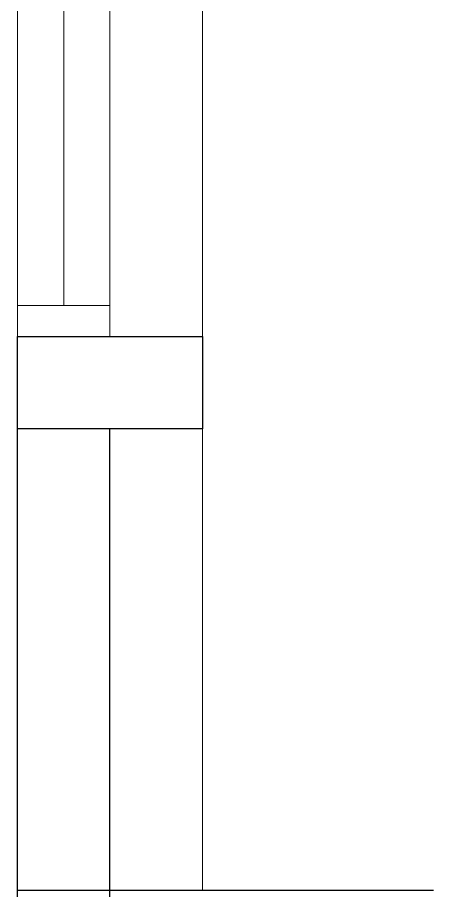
# Model space of a CAD drawing. Header units: inches. Extents: x -86493719 to 430035, y 21644 to 1519532.
# Drawn here: x 61559 to 62234, y 74404 to 75821 of the extents above; entities that cross this region are included whole.
import ezdxf

# ---------------------------------------------------------------- set-up
doc = ezdxf.new("R2010")
doc.units = ezdxf.units.IN
doc.header["$MEASUREMENT"] = 0
for name, color, linetype, lineweight in [('LW', 8, 'Continuous', 20), ('wall', 8, 'Continuous', 30), ('WIN', 8, 'Continuous', 18)]:
    doc.layers.add(name, color=color, linetype=linetype, lineweight=lineweight)

msp = doc.modelspace()

# ---------------------------------------------------------------- linework, layer by layer
at = {"layer": 'LW'}
for p, q in [((61859.3, 75303.6), (61859.3, 78303.6)), ((61859.3, 75153.6), (61859.3, 74403.6))]:
    msp.add_line(p, q, dxfattribs=at)
at = {"layer": 'wall'}
for p, q in [((61559.3, 72303.6), (61559.3, 75303.6)), ((61709.3, 72453.6), (61709.3, 75153.6)), ((62234.3, 74403.6), (61559.3, 74403.6))]:
    msp.add_line(p, q, dxfattribs=at)
msp.add_lwpolyline([(61559.3, 75153.6), (61559.3, 75303.6), (61859.3, 75303.6), (61859.3, 75153.6)], close=True, dxfattribs=at)
at = {"layer": 'WIN'}
for p, q in [((61559.3, 78303.6), (61559.3, 75303.6)), ((61709.3, 78278.6), (61709.3, 75328.6)), ((61634.3, 75353.6), (61634.3, 75893.6))]:
    msp.add_line(p, q, dxfattribs=at)
msp.add_lwpolyline([(61709.3, 75303.6), (61709.3, 75353.6), (61559.3, 75353.6), (61559.3, 75303.6)], close=True, dxfattribs=at)

doc.saveas('drawing.dxf')
